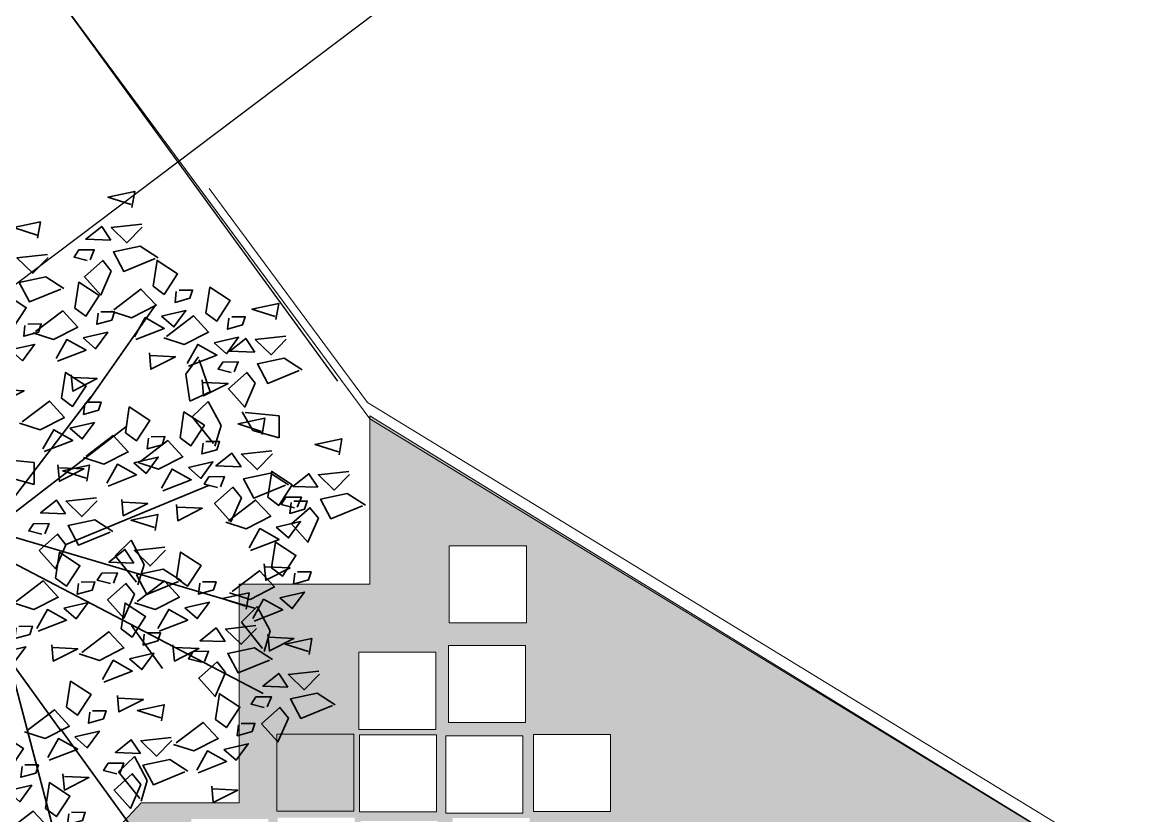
# Model space of a CAD drawing. Header units: metres. Extents: x 325024 to 7190115, y 7391967 to 10157759.
# Drawn here: x 326085.27 to 326094.06, y 7392806.53 to 7392812.7 of the extents above; entities that cross this region are included whole.
import ezdxf

# ---------------------------------------------------------------- set-up
doc = ezdxf.new("R2010")
doc.units = ezdxf.units.M
doc.layers.get('0').update_dxf_attribs({"lineweight": 18})
for name, color, linetype, lineweight in [('L-shrub', 74, 'Continuous', 35), ('linagrossa', 7, 'Continuous', 25), ('madeira', 22, 'Continuous', 15), ('MÓVEIS', 7, 'Continuous', 13), ('PAREDE INTERNA', 181, 'Continuous', 25), ('PISO', 254, 'Continuous', 9)]:
    doc.layers.add(name, color=color, linetype=linetype, lineweight=lineweight)
doc.layers.add('Piscina', color=141, linetype='Continuous')

# ---------------------------------------------------------------- blocks, each defined once
blk = doc.blocks.new('flower shrub 3')
at = {"layer": 'L-shrub', "color": 2}
for p, q in [((43.95, 50), (64.85, 35.82)), ((195.06, 39.71), (209.52, 46.47)), ((208.75, 44.35), (204.49, 19.45)), ((57.01, 21.38), (42.5, 35.62)), ((64.85, 35.82), (57.01, 21.38)), ((188.1, 20.61), (195.06, 39.71)), ((204.49, 19.45), (188.1, 20.61)), ((184.09, 9.47), (199.9, 13.93)), ((188.5, -15.39), (184.09, 9.47)), ((199.9, 13.93), (199.81, -6.4)), ((199.81, -6.4), (188.49, -17.65)), ((218.7, -20.78), (218.53, -4.82)), ((220.15, -6.4), (241.04, -20.58)), ((233.21, -35.02), (218.7, -20.78)), ((241.04, -20.58), (233.21, -35.02)), ((84.69, -53.7), (100.5, -49.25)), ((100.5, -49.25), (100.42, -69.58)), ((89.1, -78.57), (84.69, -53.7)), ((100.42, -69.58), (89.1, -80.83)), ((143.42, -141.69), (159.24, -137.24)), ((147.84, -166.56), (143.42, -141.69)), ((159.24, -137.24), (159.15, -157.57)), ((159.15, -157.57), (147.83, -168.82))]:
    blk.add_line(p, q, dxfattribs=at)
at = {"layer": 'L-shrub', "color": 108}
for p, q in [((10.15, -195.84), (25.96, -191.38)), ((25.96, -191.38), (25.88, -211.71)), ((14.56, -220.7), (10.15, -195.84)), ((25.88, -211.71), (14.55, -222.96))]:
    blk.add_line(p, q, dxfattribs=at)
at = {"layer": 'L-shrub', "color": 92}
for points in [[(146.65, 180.93), (154.18, 190.46), (134.69, 196.23), (147.29, 183.09)], [(218.93, 167.39), (226.47, 176.93), (206.97, 182.7), (219.58, 169.56)], [(146.5, 164.5), (130.94, 159.7), (126.12, 175.24), (147.14, 166.67)], [(193.68, 153.69), (192.55, 165.79), (177.63, 163.15), (193.68, 153.69)], [(218.79, 150.97), (203.23, 146.16), (198.41, 161.7), (219.43, 153.13)], [(173.15, 148), (179.4, 153.21), (169.21, 158.58), (163.6, 155.53), (170.98, 148.64)], [(216.08, 125.89), (190.97, 128.61), (191.12, 145.04), (210.61, 139.27), (218.24, 125.25)], [(107.43, 128.47), (102.74, 121.83), (113.97, 119.27), (118.6, 123.66), (109.69, 128.41)], [(89.07, 117.69), (93.28, 106.29), (107.01, 112.69), (89.07, 117.69)], [(204.88, 108.53), (216.6, 124.01), (225.2, 107.98), (209.15, 99.39), (204.88, 108.53)], [(159.39, 110.43), (154.69, 103.78), (165.92, 101.22), (170.56, 105.61), (161.65, 110.36)], [(170.95, 107.19), (195.91, 111.03), (200, 95.12), (179.67, 95.67), (168.69, 107.25)], [(218.12, 96.89), (213.42, 90.24), (224.65, 87.68), (229.29, 92.07), (220.38, 96.83)], [(174.79, 82.26), (188.58, 90.91), (197.25, 77.14), (174.73, 80)], [(199.75, 86.1), (203.97, 74.7), (217.7, 81.1), (199.75, 86.1)], [(229.73, 72.43), (241.44, 87.91), (250.05, 71.88), (234, 63.29), (229.73, 72.43)], [(105.49, 67.92), (117.2, 83.4), (125.81, 67.37), (109.76, 58.78), (105.49, 67.92)], [(120.15, 79.89), (115.33, 68.73), (135.65, 68.18), (120.09, 77.63)], [(71.55, 66.58), (96.51, 70.42), (100.6, 54.51), (80.28, 55.06), (69.29, 66.64)], [(195.79, 71.09), (220.76, 74.93), (224.85, 59.02), (204.52, 59.57), (193.54, 71.15)], [(178.88, 66.35), (174.06, 55.2), (194.39, 54.65), (178.82, 64.09)], [(242.97, 60.79), (238.27, 54.15), (249.5, 51.59), (254.14, 55.97), (245.23, 60.73)], [(118.73, 56.28), (114.03, 49.63), (125.26, 47.07), (129.9, 51.46), (120.99, 56.22)], [(199.64, 46.16), (213.43, 54.82), (222.1, 41.04), (199.58, 43.91)], [(273.15, 43.3), (280.68, 52.84), (261.19, 58.61), (273.79, 45.47)], [(75.4, 41.65), (89.19, 50.3), (97.86, 36.53), (75.34, 39.39)], [(100.36, 45.49), (104.57, 34.09), (118.3, 40.49), (100.36, 45.49)], [(224.6, 50), (228.81, 38.6), (242.55, 45), (224.6, 50)], [(134.85, 22.8), (146.57, 38.28), (155.17, 22.25), (139.12, 13.65), (134.85, 22.8)], [(227.36, 23.91), (233.62, 29.12), (223.43, 34.49), (217.81, 31.44), (225.2, 24.55)], [(247.89, 29.6), (246.76, 41.7), (231.84, 39.06), (247.89, 29.6)], [(79.49, 25.74), (74.67, 14.58), (94.99, 14.04), (79.43, 23.48)], [(203.73, 30.25), (198.91, 19.1), (219.23, 18.55), (203.67, 28)], [(92.43, 4.95), (99.97, 14.48), (80.47, 20.25), (93.07, 7.11)], [(237.16, 9.25), (221.85, -2.69), (217.66, 15.02), (235.39, 19.19), (237.16, 9.25)], [(270.29, 1.8), (245.18, 4.52), (245.33, 20.95), (264.83, 15.18), (272.46, 1.16)], [(168.74, 0.24), (180.45, 15.72), (189.06, -0.31), (173.01, -8.91), (168.74, 0.24)], [(67.18, -8.75), (66.05, 3.35), (51.13, 0.7), (67.18, -8.75)], [(104.77, -3.47), (118.56, 5.18), (127.22, -8.59), (104.7, -5.73)], [(129.73, 0.37), (133.94, -11.03), (147.67, -4.63), (129.73, 0.37)], [(46.65, -14.44), (52.9, -9.23), (42.71, -3.87), (37.1, -6.91), (44.48, -13.8)], [(92.28, -11.48), (76.73, -16.28), (71.9, -0.74), (92.92, -9.31)], [(181.98, -11.41), (177.28, -18.05), (188.51, -20.61), (193.15, -16.22), (184.24, -11.47)], [(223.45, -26.64), (230.99, -17.1), (211.49, -11.33), (224.09, -24.47)], [(89.57, -36.56), (64.47, -33.83), (64.62, -17.41), (84.11, -23.18), (91.74, -37.2)], [(108.86, -19.38), (104.03, -30.54), (124.36, -31.09), (108.79, -21.64)], [(138.65, -26.04), (152.44, -17.38), (161.11, -31.16), (138.59, -28.29)], [(163.61, -22.2), (167.82, -33.59), (181.55, -27.19), (163.61, -22.2)], [(198.2, -40.34), (197.06, -28.24), (182.15, -30.88), (198.2, -40.34)], [(223.3, -43.06), (207.75, -47.87), (202.92, -32.33), (223.94, -40.9)], [(177.67, -46.03), (183.92, -40.82), (173.73, -35.45), (168.12, -38.5), (175.5, -45.39)], [(3.78, -48.48), (28.75, -44.64), (32.84, -60.55), (12.51, -60.01), (1.53, -48.42)], [(142.74, -41.95), (137.92, -53.1), (158.24, -53.65), (142.68, -44.2)], [(94.28, -65.16), (93.15, -53.06), (78.24, -55.7), (94.28, -65.16)], [(204.88, -69.71), (216.6, -54.22), (225.2, -70.25), (209.15, -78.85), (204.88, -69.71)], [(266.37, -67.25), (273.91, -57.71), (254.41, -51.94), (267.01, -65.08)], [(116.68, -92.96), (91.57, -90.24), (91.72, -73.81), (111.22, -79.58), (118.85, -93.6)], [(116.78, -90.01), (128.5, -74.53), (137.1, -90.56), (121.05, -99.15), (116.78, -90.01)], [(266.22, -83.67), (250.67, -88.48), (245.84, -72.94), (266.86, -81.51)], [(220.59, -86.64), (226.84, -81.43), (216.65, -76.06), (211.04, -79.11), (218.42, -86)], [(218.12, -81.35), (213.42, -87.99), (224.65, -90.55), (229.29, -86.16), (220.38, -81.41)], [(62.57, -103.55), (74.28, -88.07), (82.89, -104.1), (66.84, -112.69), (62.57, -103.55)], [(82.85, -91.35), (107.81, -87.51), (111.9, -103.42), (91.58, -102.87), (80.59, -91.29)], [(174.79, -95.98), (188.58, -87.32), (197.25, -101.1), (174.73, -98.23)], [(199.75, -92.14), (203.97, -103.54), (217.7, -97.14), (199.75, -92.14)], [(28.63, -104.89), (53.59, -101.05), (57.68, -116.96), (37.36, -116.41), (26.37, -104.83)], [(130.02, -101.65), (125.33, -108.3), (136.56, -110.86), (141.19, -106.47), (132.28, -101.71)], [(148.36, -118.43), (173.32, -114.59), (177.41, -130.49), (157.08, -129.95), (146.1, -118.36)], [(178.88, -111.89), (174.06, -123.04), (194.39, -123.59), (178.82, -114.14)], [(151.17, -134.93), (158.7, -125.4), (139.2, -119.63), (151.81, -132.77)], [(-63.94, -146.41), (-52.22, -130.93), (-43.61, -146.96), (-59.66, -155.56), (-63.94, -146.41)], [(151.02, -151.36), (135.46, -156.17), (130.64, -140.62), (151.66, -149.2)], [(152.2, -143.36), (166, -134.7), (174.66, -148.48), (152.14, -145.61)], [(36.57, -145.73), (31.75, -156.88), (52.07, -157.43), (36.51, -147.98)], [(-5.81, -157.57), (-1.6, -168.96), (12.13, -162.56), (-5.81, -157.57)], [(148.31, -176.44), (123.2, -173.71), (123.35, -157.29), (142.84, -163.06), (150.47, -177.08)]]:
    blk.add_lwpolyline(points, dxfattribs=at)
at = {"layer": 'L-shrub', "color": 2}
for points in [[(94.19, 140.12), (105.91, 155.6), (114.51, 139.57), (98.46, 130.97), (94.19, 140.12)], [(143.79, 139.42), (118.68, 142.15), (118.83, 158.57), (138.33, 152.8), (145.96, 138.78)], [(182.94, 133.34), (167.63, 121.4), (163.45, 139.11), (181.17, 143.27), (182.94, 133.34)], [(146.15, 122.07), (157.86, 137.55), (166.47, 121.52), (150.42, 112.92), (146.15, 122.07)], [(112.21, 120.73), (137.17, 124.57), (141.26, 108.66), (120.94, 109.21), (109.96, 120.79)], [(116.06, 95.8), (129.85, 104.45), (138.52, 90.68), (116, 93.54)], [(68.19, 97.94), (63.37, 86.78), (83.7, 86.23), (68.13, 95.68)], [(141.02, 99.64), (145.23, 88.24), (158.96, 94.64), (141.02, 99.64)], [(273, 26.88), (257.44, 22.07), (252.62, 37.61), (273.64, 29.04)], [(100.92, 21.46), (125.88, 25.3), (129.97, 9.39), (109.65, 9.94), (98.66, 21.52)], [(148.1, 11.15), (143.4, 4.51), (154.63, 1.95), (159.26, 6.34), (150.35, 11.09)], [(119.54, -51.46), (127.07, -41.92), (107.58, -36.15), (120.18, -49.29)], [(119.39, -67.88), (103.83, -72.69), (99.01, -57.14), (120.03, -65.72)], [(187.46, -60.69), (172.15, -72.63), (167.97, -54.92), (185.69, -50.76), (187.46, -60.69)], [(-5.51, -65.55), (-10.21, -72.2), (1.02, -74.76), (5.66, -70.37), (-3.25, -65.62)], [(11.72, -89.32), (6.9, -100.48), (27.22, -101.03), (11.66, -91.58)], [(230.38, -101.3), (215.07, -113.24), (210.89, -95.53), (228.61, -91.37), (230.38, -101.3)], [(86.69, -116.28), (100.49, -107.63), (109.15, -121.4), (86.63, -118.54)], [(57.44, -125.98), (61.65, -137.38), (75.38, -130.98), (57.44, -125.98)], [(12.56, -146.78), (7.86, -153.42), (19.09, -155.98), (23.73, -151.59), (14.82, -146.84)]]:
    blk.add_lwpolyline(points, dxfattribs=at)
at = {"layer": 'L-shrub', "color": 32}
for points in [[(122.05, 56.75), (200.52, 95.93)], [(9.72, 7.13), (124.97, 58.56)], [(14.63, 7.13), (137.23, 26.72)], [(14.63, 4.68), (156.84, -137.36)], [(-2.54, -5.12), (-51.58, -205.93)], [(7.27, -10.01), (132.32, -196.13)], [(55.85, -28.96), (171.09, -41.21)], [(-12.8, -148.96), (-20.16, -90.19)], [(-12.34, -147.15), (-0.08, -242.66)]]:
    blk.add_lwpolyline(points, dxfattribs=at)
at = {"layer": 'L-shrub', "color": 108}
for points in [[(134.8, -1.11), (159.76, 2.73), (163.85, -13.17), (143.53, -12.63), (132.54, -1.04)], [(37.72, -47.14), (49.43, -31.66), (58.04, -47.69), (41.99, -56.29), (37.72, -47.14)], [(220.59, -68.14), (195.49, -65.42), (195.64, -48.99), (215.13, -54.76), (222.76, -68.78)], [(7.63, -73.42), (21.42, -64.76), (30.09, -78.54), (7.57, -75.67)], [(50.96, -58.79), (46.26, -65.43), (57.49, -67.99), (62.13, -63.6), (53.22, -58.85)], [(73.75, -70.85), (80.01, -65.64), (69.82, -60.27), (64.2, -63.31), (71.59, -70.2)], [(32.59, -69.58), (36.8, -80.97), (50.54, -74.57), (32.59, -69.58)], [(170.95, -71.05), (195.91, -67.21), (200, -83.12), (179.67, -82.57), (168.69, -70.99)], [(241.12, -80.95), (239.98, -68.85), (225.07, -71.49), (241.12, -80.95)], [(-0.69, -135.13), (11.03, -119.65), (19.64, -135.68), (3.59, -144.28), (-0.69, -135.13)], [(32.48, -129.82), (46.27, -121.16), (54.94, -134.94), (32.42, -132.07)], [(-50.69, -158.06), (-55.39, -164.7), (-44.16, -167.26), (-39.52, -162.87), (-48.43, -158.12)], [(115.18, -168.99), (99.86, -180.93), (95.68, -163.22), (113.4, -159.05), (115.18, -168.99)], [(156.29, -159.27), (151.47, -170.42), (171.8, -170.97), (156.23, -161.52)], [(56.29, -177.8), (63.82, -168.26), (44.33, -162.5), (56.93, -175.64)], [(-69.06, -168.85), (-64.85, -180.24), (-51.12, -173.84), (-69.06, -168.85)], [(176.01, -186.82), (183.55, -177.29), (164.05, -171.52), (176.66, -184.66)], [(-50.38, -193.79), (-38.67, -178.31), (-30.06, -194.34), (-46.11, -202.94), (-50.38, -193.79)], [(-26.68, -177.31), (-31.5, -188.47), (-11.18, -189.02), (-26.74, -179.57)], [(31.03, -191.5), (29.9, -179.4), (14.99, -182.05), (31.03, -191.5)], [(56.14, -194.23), (40.58, -199.03), (35.76, -183.49), (56.78, -192.06)], [(91.93, -196.05), (103.65, -180.57), (112.25, -196.6), (96.2, -205.19), (91.93, -196.05)], [(-84.31, -195.13), (-59.35, -191.29), (-55.26, -207.2), (-75.59, -206.66), (-86.57, -195.07)], [(10.5, -197.19), (16.76, -191.98), (6.57, -186.61), (0.95, -189.66), (8.34, -196.55)], [(150.76, -200.53), (149.63, -188.43), (134.71, -191.07), (150.76, -200.53)], [(175.87, -203.25), (160.31, -208.06), (155.49, -192.51), (176.51, -201.09)], [(53.43, -219.31), (28.32, -216.58), (28.47, -200.15), (47.97, -205.92), (55.6, -219.95)], [(58, -197.39), (82.96, -193.55), (87.05, -209.46), (66.73, -208.91), (55.74, -197.33)], [(130.23, -206.21), (136.48, -201.01), (126.29, -195.64), (120.68, -198.68), (128.06, -205.57)], [(-37.14, -205.44), (-41.84, -212.08), (-30.61, -214.64), (-25.97, -210.25), (-34.88, -205.5)], [(20.3, -211.85), (4.99, -223.79), (0.8, -206.08), (18.53, -201.92), (20.3, -211.85)], [(105.18, -207.69), (100.48, -214.34), (111.71, -216.9), (116.34, -212.51), (107.43, -207.75)], [(173.16, -228.33), (148.05, -225.61), (148.2, -209.18), (167.69, -214.95), (175.32, -228.97)], [(61.85, -222.32), (75.64, -213.67), (84.3, -227.44), (61.78, -224.58)], [(140.02, -220.88), (124.71, -232.82), (120.53, -215.11), (138.25, -210.94), (140.02, -220.88)], [(86.81, -218.48), (91.02, -229.88), (104.75, -223.48), (86.81, -218.48)], [(65.94, -238.23), (61.11, -249.39), (81.44, -249.93), (65.87, -240.49)]]:
    blk.add_lwpolyline(points, dxfattribs=at)
at = {"layer": 'L-shrub', "color": 98}
for points in [[(56.44, -29.1), (41.13, -41.04), (36.95, -23.34), (54.67, -19.17), (56.44, -29.1)], [(-23.88, -76.34), (-19.67, -87.74), (-5.94, -81.34), (-23.88, -76.34)], [(83.55, -85.51), (68.24, -97.45), (64.06, -79.74), (81.78, -75.57), (83.55, -85.51)], [(263.51, -108.75), (238.41, -106.03), (238.56, -89.6), (258.05, -95.37), (265.68, -109.39)], [(70.56, -104.88), (75.47, -144.06)], [(182.29, -117.08), (194.01, -101.6), (202.61, -117.63), (186.56, -126.23), (182.29, -117.08)], [(75.81, -115.19), (71.11, -121.83), (82.34, -124.39), (86.98, -120.01), (78.07, -115.25)], [(111.65, -112.44), (115.87, -123.84), (129.6, -117.44), (111.65, -112.44)], [(-34.62, -136.47), (-9.66, -132.63), (-5.57, -148.54), (-25.89, -148), (-36.88, -136.41)], [(90.78, -132.19), (85.96, -143.35), (106.29, -143.9), (90.72, -134.45)], [(195.53, -128.73), (190.83, -135.37), (202.06, -137.93), (206.7, -133.54), (197.79, -128.79)], [(125.91, -148.63), (124.78, -136.54), (109.86, -139.18), (125.91, -148.63)], [(177.16, -139.52), (181.38, -150.91), (195.11, -144.51), (177.16, -139.52)], [(105.38, -154.32), (111.63, -149.12), (101.44, -143.75), (95.83, -146.79), (103.21, -153.68)], [(-30.77, -161.41), (-16.98, -152.75), (-8.31, -166.53), (-30.83, -163.66)]]:
    blk.add_lwpolyline(points, dxfattribs=at)

msp = doc.modelspace()

# ---------------------------------------------------------------- hatches: boundary and pattern name
at = {"layer": 'Piscina'}
h = msp.add_hatch(color=256, dxfattribs=at)
h.dxf.hatch_style = 1
h.paths.add_polyline_path([(326089.5902, 7392796.6471), (326089.5902, 7392799.9442), (326088.6358, 7392799.9442), (326088.6358, 7392800.8721), (326089.3333, 7392800.8721), (326089.3333, 7392801.4037), (326094.3806, 7392801.4037), (326094.3806, 7392802.7118), (326095.1184, 7392802.7118), (326095.1184, 7392804.1233), (326094.4943, 7392804.1233), (326094.4943, 7392804.6166), (326094.8292, 7392804.6166), (326094.8292, 7392805.4306), (326087.9742, 7392809.6412), (326087.9742, 7392808.3295), (326086.957, 7392808.3295), (326086.957, 7392806.6282), (326086.1957, 7392806.6282), (326083.6866, 7392803.9626), (326083.6866, 7392802.4697), (326085.1901, 7392802.4697), (326085.1901, 7392801.2022), (326085.8404, 7392801.2022), (326085.8404, 7392800.051), (326084.5603, 7392800.051), (326082.8516, 7392800.051), (326082.8516, 7392796.6471), (326085.9623, 7392796.6471), (326085.9623, 7392797.2471), (326086.5623, 7392797.2471), (326086.5623, 7392796.6471)])
h.paths.add_polyline_path([(326087.1774, 7392798.0299), (326086.5774, 7392798.0299), (326086.5774, 7392798.6299), (326087.1774, 7392798.6299)], flags=16)
h.paths.add_polyline_path([(326087.1645, 7392797.9306), (326087.1645, 7392797.3306), (326086.5645, 7392797.3306), (326086.5645, 7392797.9306)], flags=16)
h.paths.add_polyline_path([(326087.1876, 7392798.6805), (326086.5876, 7392798.6805), (326086.5876, 7392799.2805), (326087.1876, 7392799.2805)], flags=16)
h.paths.add_polyline_path([(326086.5429, 7392798.0242), (326085.9429, 7392798.0242), (326085.9429, 7392798.6242), (326086.5429, 7392798.6242)], flags=16)
h.paths.add_polyline_path([(326086.5364, 7392797.9665), (326086.5364, 7392797.3665), (326085.9364, 7392797.3665), (326085.9364, 7392797.9665)], flags=16)
h.paths.add_polyline_path([(326087.1876, 7392799.3221), (326086.5876, 7392799.3221), (326086.5876, 7392799.9221), (326087.1876, 7392799.9221)], flags=16)
h.paths.add_polyline_path([(326086.5364, 7392798.6906), (326085.9364, 7392798.6906), (326085.9364, 7392799.2906), (326086.5364, 7392799.2906)], flags=16)
h.paths.add_polyline_path([(326087.8274, 7392799.9442), (326087.2274, 7392799.9442), (326087.2274, 7392800.5442), (326087.8274, 7392800.5442)], flags=16)
h.paths.add_polyline_path([(326086.5299, 7392799.3568), (326085.9299, 7392799.3568), (326085.9299, 7392799.9568), (326086.5299, 7392799.9568)], flags=16)
h.paths.add_polyline_path([(326087.1796, 7392799.972), (326086.5796, 7392799.972), (326086.5796, 7392800.572), (326087.1796, 7392800.572)], flags=16)
h.paths.add_polyline_path([(326085.8844, 7392798.0372), (326085.2844, 7392798.0372), (326085.2844, 7392798.6372), (326085.8844, 7392798.6372)], flags=16)
h.paths.add_polyline_path([(326085.8778, 7392798.7036), (326085.2778, 7392798.7036), (326085.2778, 7392799.3036), (326085.8778, 7392799.3036)], flags=16)
h.paths.add_polyline_path([(326086.5365, 7392800.0094), (326085.9365, 7392800.0094), (326085.9365, 7392800.6094), (326086.5365, 7392800.6094)], flags=16)
h.paths.add_polyline_path([(326087.8076, 7392800.5835), (326087.2076, 7392800.5835), (326087.2076, 7392801.1835), (326087.8076, 7392801.1835)], flags=16)
h.paths.add_polyline_path([(326085.8844, 7392799.3503), (326085.2844, 7392799.3503), (326085.2844, 7392799.9503), (326085.8844, 7392799.9503)], flags=16)
h.paths.add_polyline_path([(326087.1796, 7392800.6291), (326086.5796, 7392800.6291), (326086.5796, 7392801.2291), (326087.1796, 7392801.2291)], flags=16)
h.paths.add_polyline_path([(326086.5325, 7392800.6452), (326085.9325, 7392800.6452), (326085.9325, 7392801.2452), (326086.5325, 7392801.2452)], flags=16)
h.paths.add_polyline_path([(326085.2388, 7392799.3503), (326084.6388, 7392799.3503), (326084.6388, 7392799.9503), (326085.2388, 7392799.9503)], flags=16)
h.paths.add_polyline_path([(326087.8925, 7392801.2348), (326087.8925, 7392801.8348), (326088.4925, 7392801.8348), (326088.4925, 7392801.2348)], flags=16)
h.paths.add_polyline_path([(326087.8376, 7392801.2483), (326087.2376, 7392801.2483), (326087.2376, 7392801.8483), (326087.8376, 7392801.8483)], flags=16)
h.paths.add_polyline_path([(326087.1738, 7392801.2974), (326086.5738, 7392801.2974), (326086.5738, 7392801.8974), (326087.1738, 7392801.8974)], flags=16)
h.paths.add_polyline_path([(326086.5325, 7392801.3123), (326085.9325, 7392801.3123), (326085.9325, 7392801.9123), (326086.5325, 7392801.9123)], flags=16)
h.paths.add_polyline_path([(326087.8705, 7392801.9271), (326087.2705, 7392801.9271), (326087.2705, 7392802.5271), (326087.8705, 7392802.5271)], flags=16)
h.paths.add_polyline_path([(326087.9063, 7392801.949), (326087.9063, 7392802.549), (326088.5063, 7392802.549), (326088.5063, 7392801.949)], flags=16)
h.paths.add_polyline_path([(326088.5948, 7392801.9362), (326088.5948, 7392802.5362), (326089.1948, 7392802.5362), (326089.1948, 7392801.9362)], flags=16)
h.paths.add_polyline_path([(326085.8683, 7392801.3236), (326085.2683, 7392801.3236), (326085.2683, 7392801.9236), (326085.8683, 7392801.9236)], flags=16)
h.paths.add_polyline_path([(326087.2018, 7392801.9599), (326086.6018, 7392801.9599), (326086.6018, 7392802.5599), (326087.2018, 7392802.5599)], flags=16)
h.paths.add_polyline_path([(326089.262, 7392802.0064), (326089.262, 7392802.6064), (326089.862, 7392802.6064), (326089.862, 7392802.0064)], flags=16)
h.paths.add_polyline_path([(326086.5325, 7392801.9897), (326085.9325, 7392801.9897), (326085.9325, 7392802.5897), (326086.5325, 7392802.5897)], flags=16)
h.paths.add_polyline_path([(326089.8855, 7392802.0019), (326089.8855, 7392802.6019), (326090.4855, 7392802.6019), (326090.4855, 7392802.0019)], flags=16)
h.paths.add_polyline_path([(326085.8645, 7392801.9897), (326085.2645, 7392801.9897), (326085.2645, 7392802.5897), (326085.8645, 7392802.5897)], flags=16)
h.paths.add_polyline_path([(326087.8376, 7392802.5949), (326087.2376, 7392802.5949), (326087.2376, 7392803.1949), (326087.8376, 7392803.1949)], flags=16)
h.paths.add_polyline_path([(326087.9501, 7392802.6387), (326087.9501, 7392803.2387), (326088.5501, 7392803.2387), (326088.5501, 7392802.6387)], flags=16)
h.paths.add_polyline_path([(326090.554, 7392801.9615), (326090.554, 7392802.5615), (326091.154, 7392802.5615), (326091.154, 7392801.9615)], flags=16)
h.paths.add_polyline_path([(326088.6078, 7392802.6387), (326088.6078, 7392803.2387), (326089.2078, 7392803.2387), (326089.2078, 7392802.6387)], flags=16)
h.paths.add_polyline_path([(326087.1558, 7392802.6323), (326086.5558, 7392802.6323), (326086.5558, 7392803.2323), (326087.1558, 7392803.2323)], flags=16)
h.paths.add_polyline_path([(326089.237, 7392802.6579), (326089.237, 7392803.2579), (326089.837, 7392803.2579), (326089.837, 7392802.6579)], flags=16)
h.paths.add_polyline_path([(326086.5216, 7392802.6207), (326085.9216, 7392802.6207), (326085.9216, 7392803.2207), (326086.5216, 7392803.2207)], flags=16)
h.paths.add_polyline_path([(326089.8988, 7392802.6512), (326089.8988, 7392803.2512), (326090.4988, 7392803.2512), (326090.4988, 7392802.6512)], flags=16)
h.paths.add_polyline_path([(326085.8645, 7392802.6362), (326085.2645, 7392802.6362), (326085.2645, 7392803.2362), (326085.8645, 7392803.2362)], flags=16)
h.paths.add_polyline_path([(326090.527, 7392802.6561), (326090.527, 7392803.2561), (326091.127, 7392803.2561), (326091.127, 7392802.6561)], flags=16)
h.paths.add_polyline_path([(326087.857, 7392803.2563), (326087.257, 7392803.2563), (326087.257, 7392803.8563), (326087.857, 7392803.8563)], flags=16)
h.paths.add_polyline_path([(326087.8844, 7392803.2846), (326087.8844, 7392803.8846), (326088.4844, 7392803.8846), (326088.4844, 7392803.2846)], flags=16)
h.paths.add_polyline_path([(326088.5789, 7392803.2827), (326088.5789, 7392803.8827), (326089.1789, 7392803.8827), (326089.1789, 7392803.2827)], flags=16)
h.paths.add_polyline_path([(326087.1928, 7392803.2672), (326086.5928, 7392803.2672), (326086.5928, 7392803.8672), (326087.1928, 7392803.8672)], flags=16)
h.paths.add_polyline_path([(326089.2438, 7392803.3121), (326089.2438, 7392803.9121), (326089.8438, 7392803.9121), (326089.8438, 7392803.3121)], flags=16)
h.paths.add_polyline_path([(326085.207, 7392802.6257), (326084.607, 7392802.6257), (326084.607, 7392803.2257), (326085.207, 7392803.2257)], flags=16)
h.paths.add_polyline_path([(326086.5216, 7392803.2891), (326085.9216, 7392803.2891), (326085.9216, 7392803.8891), (326086.5216, 7392803.8891)], flags=16)
h.paths.add_polyline_path([(326091.2273, 7392802.6678), (326091.2273, 7392803.2678), (326091.8273, 7392803.2678), (326091.8273, 7392802.6678)], flags=16)
h.paths.add_polyline_path([(326089.919, 7392803.3525), (326089.919, 7392803.9525), (326090.519, 7392803.9525), (326090.519, 7392803.3525)], flags=16)
h.paths.add_polyline_path([(326085.8645, 7392803.2913), (326085.2645, 7392803.2913), (326085.2645, 7392803.8913), (326085.8645, 7392803.8913)], flags=16)
h.paths.add_polyline_path([(326090.5782, 7392803.2921), (326090.5782, 7392803.8921), (326091.1782, 7392803.8921), (326091.1782, 7392803.2921)], flags=16)
h.paths.add_polyline_path([(326091.8682, 7392802.5121), (326091.8682, 7392803.1121), (326092.4682, 7392803.1121), (326092.4682, 7392802.5121)], flags=16)
h.paths.add_polyline_path([(326087.8643, 7392803.9173), (326087.2643, 7392803.9173), (326087.2643, 7392804.5173), (326087.8643, 7392804.5173)], flags=16)
h.paths.add_polyline_path([(326087.9069, 7392803.9366), (326087.9069, 7392804.5366), (326088.5069, 7392804.5366), (326088.5069, 7392803.9366)], flags=16)
h.paths.add_polyline_path([(326088.5961, 7392803.971), (326088.5961, 7392804.571), (326089.1961, 7392804.571), (326089.1961, 7392803.971)], flags=16)
h.paths.add_polyline_path([(326087.1787, 7392803.9379), (326086.5787, 7392803.9379), (326086.5787, 7392804.5379), (326087.1787, 7392804.5379)], flags=16)
h.paths.add_polyline_path([(326085.1963, 7392803.3203), (326084.5963, 7392803.3203), (326084.5963, 7392803.9203), (326085.1963, 7392803.9203)], flags=16)
h.paths.add_polyline_path([(326089.2639, 7392803.9613), (326089.2639, 7392804.5613), (326089.8639, 7392804.5613), (326089.8639, 7392803.9613)], flags=16)
h.paths.add_polyline_path([(326086.5216, 7392803.9379), (326085.9216, 7392803.9379), (326085.9216, 7392804.5379), (326086.5216, 7392804.5379)], flags=16)
h.paths.add_polyline_path([(326091.2418, 7392803.2921), (326091.2418, 7392803.8921), (326091.8418, 7392803.8921), (326091.8418, 7392803.2921)], flags=16)
h.paths.add_polyline_path([(326085.8645, 7392803.9379), (326085.2645, 7392803.9379), (326085.2645, 7392804.5379), (326085.8645, 7392804.5379)], flags=16)
h.paths.add_polyline_path([(326092.5611, 7392802.5813), (326092.5611, 7392803.1813), (326093.1611, 7392803.1813), (326093.1611, 7392802.5813)], flags=16)
h.paths.add_polyline_path([(326091.9202, 7392803.3252), (326091.9202, 7392803.9252), (326092.5202, 7392803.9252), (326092.5202, 7392803.3252)], flags=16)
h.paths.add_polyline_path([(326087.7903, 7392804.5653), (326087.1903, 7392804.5653), (326087.1903, 7392804.6005), (326086.5787, 7392804.6005), (326086.5787, 7392805.2005), (326087.1787, 7392805.2005), (326087.1787, 7392805.1653), (326087.7903, 7392805.1653)], flags=16)
h.paths.add_polyline_path([(326086.5216, 7392804.6005), (326085.9216, 7392804.6005), (326085.9216, 7392805.2005), (326086.5216, 7392805.2005)], flags=16)
h.paths.add_polyline_path([(326093.25, 7392802.5422), (326093.25, 7392803.1422), (326093.85, 7392803.1422), (326093.85, 7392802.5422)], flags=16)
h.paths.add_polyline_path([(326085.8645, 7392804.6005), (326085.2645, 7392804.6005), (326085.2645, 7392805.2005), (326085.8645, 7392805.2005)], flags=16)
h.paths.add_polyline_path([(326092.6478, 7392803.3598), (326092.6478, 7392803.9598), (326093.2478, 7392803.9598), (326093.2478, 7392803.3598)], flags=16)
h.paths.add_polyline_path([(326092.0451, 7392803.9897), (326092.0451, 7392804.5897), (326092.6451, 7392804.5897), (326092.6451, 7392803.9897)], flags=16)
h.paths.add_polyline_path([(326087.9136, 7392805.2279), (326087.9136, 7392805.8279), (326088.5136, 7392805.8279), (326088.5136, 7392805.2279)], flags=16)
h.paths.add_polyline_path([(326087.8373, 7392805.2445), (326087.2373, 7392805.2445), (326087.2373, 7392805.8445), (326087.8373, 7392805.8445)], flags=16)
h.paths.add_polyline_path([(326087.1787, 7392805.2531), (326086.5787, 7392805.2531), (326086.5787, 7392805.8531), (326087.1787, 7392805.8531)], flags=16)
h.paths.add_polyline_path([(326086.5217, 7392805.2467), (326085.9217, 7392805.2467), (326085.9217, 7392805.8467), (326086.5217, 7392805.8467)], flags=16)
h.paths.add_polyline_path([(326093.3407, 7392803.3252), (326093.3407, 7392803.9252), (326093.9407, 7392803.9252), (326093.9407, 7392803.3252)], flags=16)
h.paths.add_polyline_path([(326092.6824, 7392803.9826), (326092.6824, 7392804.5827), (326092.6912, 7392804.5827), (326092.6912, 7392805.1827), (326093.2912, 7392805.1827), (326093.2912, 7392804.5826), (326093.2824, 7392804.5826), (326093.2824, 7392803.9826)], flags=16)
h.paths.add_polyline_path([(326087.903, 7392805.8886), (326087.903, 7392806.4886), (326088.503, 7392806.4886), (326088.503, 7392805.8886)], flags=16)
h.paths.add_polyline_path([(326087.8568, 7392805.9125), (326087.2568, 7392805.9125), (326087.2568, 7392806.5125), (326087.8568, 7392806.5125)], flags=16)
h.paths.add_polyline_path([(326088.6179, 7392805.9099), (326088.6179, 7392806.5099), (326089.2179, 7392806.5099), (326089.2179, 7392805.9099)], flags=16)
h.paths.add_polyline_path([(326087.1852, 7392805.9029), (326086.5852, 7392805.9029), (326086.5852, 7392806.5029), (326087.1852, 7392806.5029)], flags=16)
h.paths.add_polyline_path([(326094.0359, 7392803.2921), (326094.0359, 7392803.8921), (326094.6359, 7392803.8921), (326094.6359, 7392803.2921)], flags=16)
h.paths.add_polyline_path([(326093.4446, 7392804.0691), (326093.4446, 7392804.6691), (326094.0446, 7392804.6691), (326094.0446, 7392804.0691)], flags=16)
h.paths.add_polyline_path([(326087.894, 7392806.5578), (326087.894, 7392807.1578), (326088.494, 7392807.1578), (326088.494, 7392806.5578)], flags=16)
h.paths.add_polyline_path([(326088.5645, 7392806.5494), (326088.5645, 7392807.1494), (326089.1645, 7392807.1494), (326089.1645, 7392806.5494)], flags=16)
h.paths.add_polyline_path([(326085.0831, 7392805.4598), (326084.956, 7392805.6019), (326085.0983, 7392805.7291), (326085.1644, 7392805.6464)], flags=17)
h.paths.add_polyline_path([(326089.2475, 7392806.56), (326089.2475, 7392807.16), (326089.8475, 7392807.16), (326089.8475, 7392806.56)], flags=16)
h.paths.add_polyline_path([(326094.0855, 7392804.7439), (326094.0855, 7392805.3439), (326094.6855, 7392805.3439), (326094.6855, 7392804.7439)], flags=16)
h.paths.add_polyline_path([(326087.8875, 7392807.1999), (326087.8875, 7392807.7999), (326088.4875, 7392807.7999), (326088.4875, 7392807.1999)], flags=16)
h.paths.add_polyline_path([(326088.5859, 7392807.2527), (326088.5859, 7392807.8527), (326089.1859, 7392807.8527), (326089.1859, 7392807.2527)], flags=16)
h.paths.add_polyline_path([(326085.4435, 7392805.9194), (326085.643, 7392805.9098), (326085.4404, 7392805.8067), (326085.4544, 7392805.7976)], flags=17)
h.paths.add_polyline_path([(326085.0323, 7392805.8117), (326084.9115, 7392805.8102), (326084.8751, 7392805.754), (326084.9968, 7392805.7225)], flags=17)
h.paths.add_polyline_path([(326088.5926, 7392808.0283), (326088.5926, 7392808.6283), (326089.1926, 7392808.6283), (326089.1926, 7392808.0283)], flags=16)

# ---------------------------------------------------------------- linework, layer by layer
for points in [[(326086.7233, 7392811.4093), (326087.9547, 7392809.7433), (326094.8097, 7392805.5568), (326097.8097, 7392805.5568), (326097.7977, 7392800.3005), (326091.341, 7392800.3005), (326091.341, 7392796.7733), (326081.1935, 7392796.7733)], [(326086.7428, 7392811.2832), (326087.9742, 7392809.6171), (326094.8292, 7392805.4306), (326097.8292, 7392805.4306), (326097.8172, 7392800.1744), (326091.3605, 7392800.1744), (326091.3605, 7392796.6471), (326081.213, 7392796.6471)]]:
    msp.add_lwpolyline(points)
at = {"layer": 'linagrossa'}
msp.add_line((326105.1306, 7392825.6842), (326082.9831, 7392808.976), dxfattribs=at)
at = {"layer": 'madeira'}
msp.add_line((326085.5114, 7392812.9492), (326086.7428, 7392811.2832), dxfattribs=at)
at = {"layer": 'MÓVEIS'}
for p, q in [((326088.5926, 7392808.6283), (326089.1926, 7392808.6283)), ((326088.5926, 7392808.0283), (326088.5926, 7392808.6283)), ((326089.1926, 7392808.6283), (326089.1926, 7392808.0283)), ((326089.1926, 7392808.0283), (326088.5926, 7392808.0283)), ((326088.5859, 7392807.8527), (326089.1859, 7392807.8527)), ((326088.5859, 7392807.2527), (326088.5859, 7392807.8527)), ((326089.1859, 7392807.8527), (326089.1859, 7392807.2527)), ((326087.8875, 7392807.7999), (326088.4875, 7392807.7999)), ((326087.8875, 7392807.1999), (326087.8875, 7392807.7999)), ((326088.4875, 7392807.7999), (326088.4875, 7392807.1999)), ((326088.4875, 7392807.1999), (326087.8875, 7392807.1999)), ((326089.1859, 7392807.2527), (326088.5859, 7392807.2527)), ((326087.2507, 7392807.1629), (326087.8507, 7392807.1629)), ((326087.2507, 7392806.5629), (326087.2507, 7392807.1629)), ((326087.8507, 7392807.1629), (326087.8507, 7392806.5629)), ((326087.894, 7392807.1578), (326088.494, 7392807.1578)), ((326087.894, 7392806.5578), (326087.894, 7392807.1578)), ((326088.494, 7392807.1578), (326088.494, 7392806.5578)), ((326088.5645, 7392807.1494), (326089.1645, 7392807.1494)), ((326088.5645, 7392806.5494), (326088.5645, 7392807.1494)), ((326089.1645, 7392807.1494), (326089.1645, 7392806.5494)), ((326089.2475, 7392807.16), (326089.8475, 7392807.16)), ((326089.2475, 7392806.56), (326089.2475, 7392807.16)), ((326089.8475, 7392807.16), (326089.8475, 7392806.56)), ((326087.8507, 7392806.5629), (326087.2507, 7392806.5629)), ((326088.494, 7392806.5578), (326087.894, 7392806.5578)), ((326089.1645, 7392806.5494), (326088.5645, 7392806.5494)), ((326089.8475, 7392806.56), (326089.2475, 7392806.56))]:
    msp.add_line(p, q, dxfattribs=at)
at = {"layer": 'PAREDE INTERNA'}
msp.add_line((326087.7247, 7392809.9097), (326085.5103, 7392812.9484), dxfattribs=at)
at = {"layer": 'PISO', "color": 3}
for p, q in [((326085.5114, 7392812.9492), (326087.9742, 7392809.6171)), ((326087.9742, 7392809.6412), (326087.9742, 7392808.3295)), ((326087.9742, 7392808.3295), (326086.957, 7392808.3295)), ((326086.957, 7392808.3295), (326086.957, 7392806.6282)), ((326086.1957, 7392806.6282), (326083.6866, 7392803.9626)), ((326086.957, 7392806.6282), (326086.1957, 7392806.6282))]:
    msp.add_line(p, q, dxfattribs=at)
at = {"layer": 'PISO', "color": 4}
msp.add_line((326087.9742, 7392809.6412), (326094.8292, 7392805.4306), dxfattribs=at)

# ---------------------------------------------------------------- block references
at = {"layer": 'MÓVEIS', "xscale": 0.01048452003034848, "yscale": 0.01048452003034848, "zscale": 0.01048452003034848, "rotation": 28.52764486330616}
msp.add_blockref('flower shrub 3', (326084.9441, 7392808.6223), dxfattribs=at)

doc.saveas('drawing.dxf')
